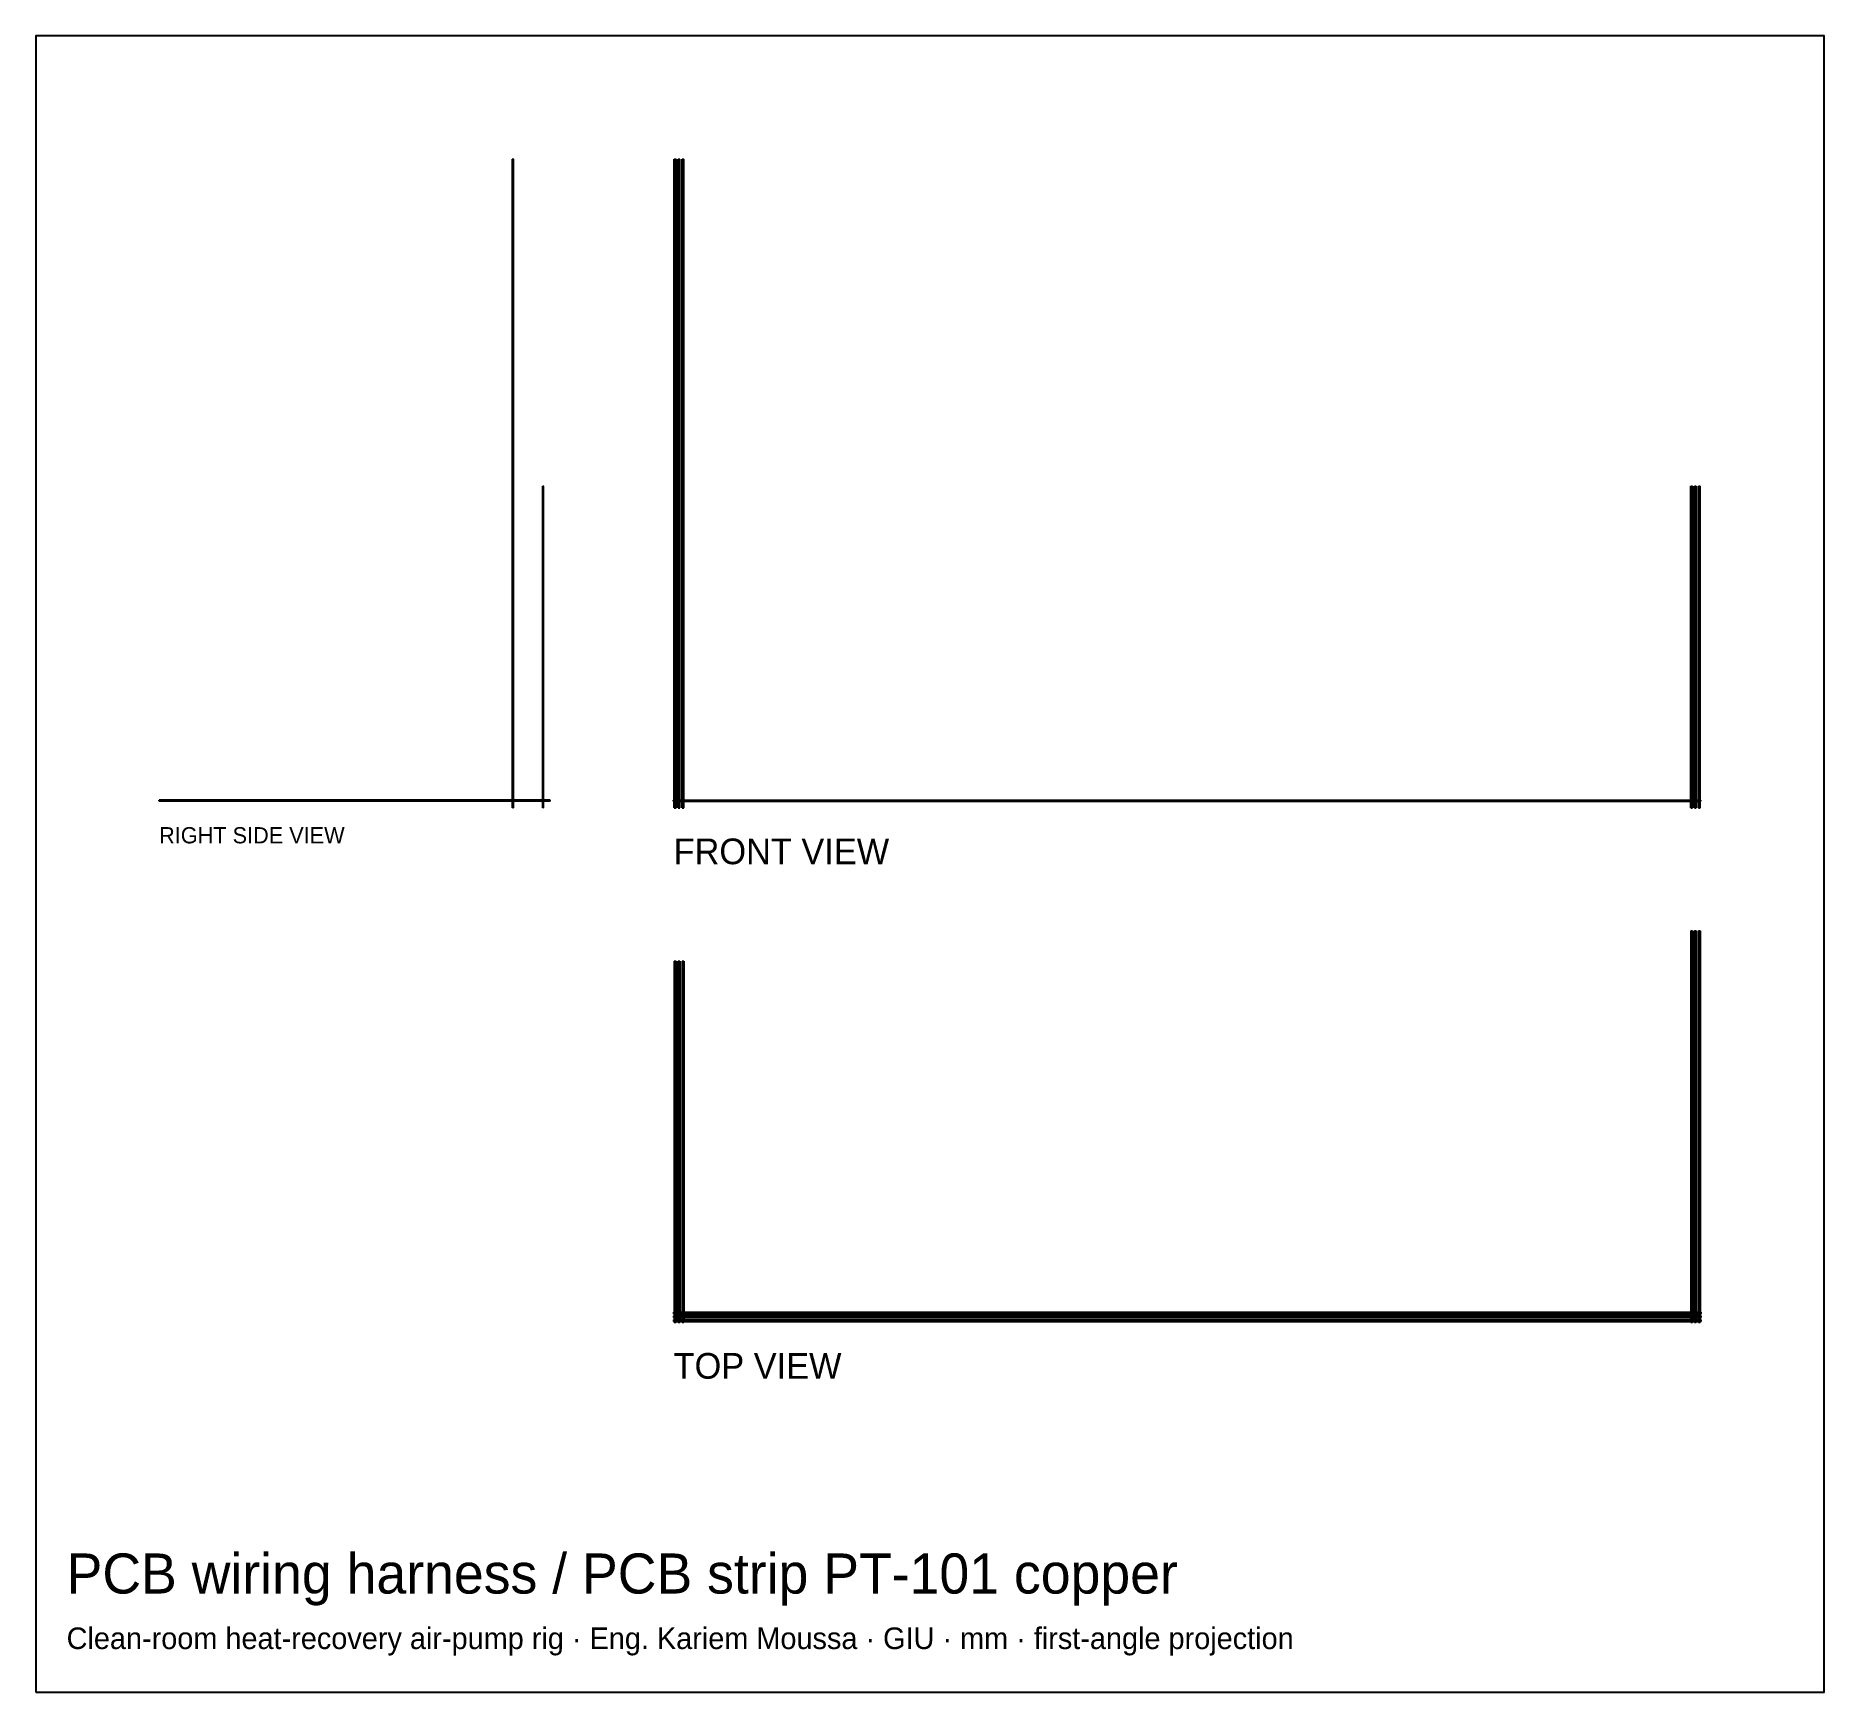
# Model space of a CAD drawing. Header units: millimetres. Extents: x -377 to 361, y -357 to 327.
import ezdxf

# ---------------------------------------------------------------- set-up
doc = ezdxf.new("R2010")
doc.units = ezdxf.units.MM
for name, color, linetype in [('BORDER', 7, 'Continuous'), ('HIDDEN', 8, 'Continuous'), ('TEXT', 5, 'Continuous'), ('VISIBLE', 7, 'Continuous')]:
    doc.layers.add(name, color=color, linetype=linetype)

msp = doc.modelspace()

# ---------------------------------------------------------------- linework, layer by layer
at = {"layer": 'BORDER'}
msp.add_lwpolyline([(-377.161, -356.64), (361.169, -356.64), (361.169, 327.169), (-377.161, 327.169)], close=True, dxfattribs=at)
at = {"layer": 'HIDDEN'}
for points in [[(-179.992, 276.25), (-180.342, 276.25)], [(-180.342, 8.51), (-180.342, 276.25)], [(-179.992, 276.25), (-180.342, 276.25)], [(-180.342, 8.51), (-180.342, 276.25)], [(-179.992, 276.25), (-180.342, 276.25)], [(-180.342, 8.51), (-180.342, 276.25)], [(-179.992, 276.25), (-180.342, 276.25)], [(-180.342, 8.51), (-180.342, 276.25)], [(-179.992, 276.25), (-180.342, 276.25)], [(-180.342, 8.51), (-180.342, 276.25)], [(-179.992, 8.51), (-179.992, 276.25)], [(-179.992, 8.51), (-179.992, 276.25)], [(-179.992, 8.51), (-179.992, 276.25)], [(-179.992, 8.51), (-179.992, 276.25)], [(-179.992, 8.51), (-179.992, 276.25)], [(-113.55, 276.25), (-112.85, 276.25)], [(-113.55, 8.51), (-113.55, 276.25)], [(-112.85, 8.51), (-112.85, 276.25)], [(-111.95, 276.25), (-111.25, 276.25)], [(-111.95, 8.51), (-111.95, 276.25)], [(-111.25, 8.51), (-111.25, 276.25)], [(-110.35, 276.25), (-109.65, 276.25)], [(-110.35, 8.51), (-110.35, 276.25)], [(-109.65, 8.51), (-109.65, 276.25)], [(-167.492, 141.25), (-167.842, 141.25)], [(-167.842, 8.51), (-167.842, 141.25)], [(-167.492, 141.25), (-167.842, 141.25)], [(-167.842, 8.51), (-167.842, 141.25)], [(-167.492, 141.25), (-167.842, 141.25)], [(-167.842, 8.51), (-167.842, 141.25)], [(-167.492, 141.25), (-167.842, 141.25)], [(-167.842, 8.51), (-167.842, 141.25)], [(-167.492, 141.25), (-167.842, 141.25)], [(-167.842, 8.51), (-167.842, 141.25)], [(-167.492, 8.51), (-167.492, 141.25)], [(-167.492, 8.51), (-167.492, 141.25)], [(-167.492, 8.51), (-167.492, 141.25)], [(-167.492, 8.51), (-167.492, 141.25)], [(-167.492, 8.51), (-167.492, 141.25)], [(306.05, 141.25), (306.75, 141.25)], [(306.05, 8.51), (306.05, 141.25)], [(306.75, 8.51), (306.75, 141.25)], [(307.65, 141.25), (308.35, 141.25)], [(307.65, 8.51), (307.65, 141.25)], [(308.35, 8.51), (308.35, 141.25)], [(309.25, 141.25), (309.95, 141.25)], [(309.25, 8.51), (309.25, 141.25)], [(309.95, 8.51), (309.95, 141.25)], [(-177.242, 11.61), (-326.242, 11.61)], [(-326.242, 11.26), (-326.242, 11.61)], [(-177.242, 11.61), (-326.242, 11.61)], [(-326.242, 11.26), (-326.242, 11.61)], [(-177.242, 11.61), (-326.242, 11.61)], [(-326.242, 11.26), (-326.242, 11.61)], [(-177.242, 11.61), (-326.242, 11.61)], [(-326.242, 11.26), (-326.242, 11.61)], [(-177.242, 11.61), (-326.242, 11.61)], [(-326.242, 11.26), (-326.242, 11.61)], [(-177.242, 11.61), (-326.242, 11.61)], [(-326.242, 11.26), (-326.242, 11.61)], [(-164.742, 11.61), (-326.242, 11.61)], [(-326.242, 11.26), (-326.242, 11.61)], [(-164.742, 11.61), (-326.242, 11.61)], [(-326.242, 11.26), (-326.242, 11.61)], [(-164.742, 11.61), (-326.242, 11.61)], [(-326.242, 11.26), (-326.242, 11.61)], [(-164.742, 11.61), (-326.242, 11.61)], [(-326.242, 11.26), (-326.242, 11.61)], [(-164.742, 11.61), (-326.242, 11.61)], [(-326.242, 11.26), (-326.242, 11.61)], [(-177.242, 11.26), (-326.242, 11.26)], [(-177.242, 11.26), (-326.242, 11.26)], [(-177.242, 11.26), (-326.242, 11.26)], [(-177.242, 11.26), (-326.242, 11.26)], [(-177.242, 11.26), (-326.242, 11.26)], [(-177.242, 11.26), (-326.242, 11.26)], [(-164.742, 11.26), (-326.242, 11.26)], [(-164.742, 11.26), (-326.242, 11.26)], [(-164.742, 11.26), (-326.242, 11.26)], [(-164.742, 11.26), (-326.242, 11.26)], [(-164.742, 11.26), (-326.242, 11.26)], [(-325.242, 11.61), (-325.942, 11.61)], [(-325.942, 11.26), (-325.942, 11.61)], [(-325.242, 11.26), (-325.942, 11.26)], [(-325.242, 11.26), (-325.242, 11.61)], [(-323.642, 11.61), (-324.342, 11.61)], [(-324.342, 11.26), (-324.342, 11.61)], [(-323.642, 11.26), (-324.342, 11.26)], [(-323.642, 11.26), (-323.642, 11.61)], [(-322.042, 11.61), (-322.742, 11.61)], [(-322.742, 11.26), (-322.742, 11.61)], [(-322.042, 11.26), (-322.742, 11.26)], [(-322.042, 11.26), (-322.042, 11.61)], [(-180.342, 11.26), (-180.342, 11.61)], [(-179.992, 8.51), (-180.342, 8.51)], [(-179.992, 8.51), (-180.342, 8.51)], [(-179.992, 8.51), (-180.342, 8.51)], [(-179.992, 8.51), (-180.342, 8.51)], [(-179.992, 8.51), (-180.342, 8.51)], [(-179.992, 11.26), (-179.992, 11.61)], [(-177.242, 11.26), (-177.242, 11.61)], [(-177.242, 11.26), (-177.242, 11.61)], [(-177.242, 11.26), (-177.242, 11.61)], [(-177.242, 11.26), (-177.242, 11.61)], [(-177.242, 11.26), (-177.242, 11.61)], [(-177.242, 11.26), (-177.242, 11.61)], [(-167.492, 8.51), (-167.842, 8.51)], [(-167.492, 8.51), (-167.842, 8.51)], [(-167.492, 8.51), (-167.842, 8.51)], [(-167.492, 8.51), (-167.842, 8.51)], [(-167.492, 8.51), (-167.842, 8.51)], [(-164.742, 11.26), (-164.742, 11.61)], [(-164.742, 11.26), (-164.742, 11.61)], [(-164.742, 11.26), (-164.742, 11.61)], [(-164.742, 11.26), (-164.742, 11.61)], [(-164.742, 11.26), (-164.742, 11.61)], [(-113.85, 11.61), (310.25, 11.61)], [(-113.85, 11.61), (310.25, 11.61)], [(-113.85, 11.26), (-113.85, 11.61)], [(-113.85, 11.26), (-113.85, 11.61)], [(-113.85, 11.61), (310.25, 11.61)], [(-113.85, 11.61), (310.25, 11.61)], [(-113.85, 11.26), (-113.85, 11.61)], [(-113.85, 11.26), (-113.85, 11.61)], [(-113.85, 11.61), (310.25, 11.61)], [(-113.85, 11.26), (-113.85, 11.61)], [(-113.85, 11.26), (310.25, 11.26)], [(-113.85, 11.26), (310.25, 11.26)], [(-113.85, 11.26), (310.25, 11.26)], [(-113.85, 11.26), (310.25, 11.26)], [(-113.85, 11.26), (310.25, 11.26)], [(-113.55, 11.26), (-113.55, 11.61)], [(-113.55, 11.61), (-112.85, 11.61)], [(-113.55, 11.26), (-113.55, 11.61)], [(-113.55, 11.26), (-112.85, 11.26)], [(-113.55, 8.51), (-112.85, 8.51)], [(-112.85, 11.26), (-112.85, 11.61)], [(-112.85, 11.26), (-112.85, 11.61)], [(-111.95, 11.26), (-111.95, 11.61)], [(-111.95, 11.61), (-111.25, 11.61)], [(-111.95, 11.26), (-111.95, 11.61)], [(-111.95, 11.26), (-111.25, 11.26)], [(-111.95, 8.51), (-111.25, 8.51)], [(-111.25, 11.26), (-111.25, 11.61)], [(-111.25, 11.26), (-111.25, 11.61)], [(-110.35, 11.26), (-110.35, 11.61)], [(-110.35, 11.61), (-109.65, 11.61)], [(-110.35, 11.26), (-110.35, 11.61)], [(-110.35, 11.26), (-109.65, 11.26)], [(-110.35, 8.51), (-109.65, 8.51)], [(-109.65, 11.26), (-109.65, 11.61)], [(-109.65, 11.26), (-109.65, 11.61)], [(306.05, 11.61), (306.75, 11.61)], [(306.05, 11.26), (306.05, 11.61)], [(306.05, 11.26), (306.05, 11.61)], [(306.05, 11.26), (306.75, 11.26)], [(306.05, 8.51), (306.75, 8.51)], [(306.75, 11.26), (306.75, 11.61)], [(306.75, 11.26), (306.75, 11.61)], [(307.65, 11.61), (308.35, 11.61)], [(307.65, 11.26), (307.65, 11.61)], [(307.65, 11.26), (307.65, 11.61)], [(307.65, 11.26), (308.35, 11.26)], [(307.65, 8.51), (308.35, 8.51)], [(308.35, 11.26), (308.35, 11.61)], [(308.35, 11.26), (308.35, 11.61)], [(309.25, 11.61), (309.95, 11.61)], [(309.25, 11.26), (309.25, 11.61)], [(309.25, 11.26), (309.25, 11.61)], [(309.25, 11.26), (309.95, 11.26)], [(309.25, 8.51), (309.95, 8.51)], [(309.95, 11.26), (309.95, 11.61)], [(309.95, 11.26), (309.95, 11.61)], [(310.25, 11.26), (310.25, 11.61)], [(310.25, 11.26), (310.25, 11.61)], [(310.25, 11.26), (310.25, 11.61)], [(310.25, 11.26), (310.25, 11.61)], [(310.25, 11.26), (310.25, 11.61)], [(306.05, -42.382), (306.75, -42.382)], [(306.05, -42.382), (306.05, -203.882)], [(306.75, -42.382), (306.75, -203.882)], [(307.65, -42.382), (308.35, -42.382)], [(307.65, -42.382), (307.65, -203.882)], [(308.35, -42.382), (308.35, -203.882)], [(309.25, -42.382), (309.95, -42.382)], [(309.25, -42.382), (309.25, -203.882)], [(309.95, -42.382), (309.95, -203.882)], [(306.05, -45.132), (306.75, -45.132)], [(306.05, -45.132), (306.05, -45.482)], [(306.05, -45.482), (306.75, -45.482)], [(306.75, -45.132), (306.75, -45.482)], [(307.65, -45.132), (308.35, -45.132)], [(307.65, -45.132), (307.65, -45.482)], [(307.65, -45.482), (308.35, -45.482)], [(308.35, -45.132), (308.35, -45.482)], [(309.25, -45.132), (309.95, -45.132)], [(309.25, -45.132), (309.25, -45.482)], [(309.25, -45.482), (309.95, -45.482)], [(309.95, -45.132), (309.95, -45.482)], [(-113.55, -54.882), (-112.85, -54.882)], [(-113.55, -54.882), (-113.55, -203.882)], [(-113.55, -57.632), (-112.85, -57.632)], [(-113.55, -57.632), (-113.55, -57.982)], [(-113.55, -57.982), (-112.85, -57.982)], [(-112.85, -54.882), (-112.85, -203.882)], [(-112.85, -57.632), (-112.85, -57.982)], [(-111.95, -54.882), (-111.25, -54.882)], [(-111.95, -54.882), (-111.95, -203.882)], [(-111.95, -57.632), (-111.25, -57.632)], [(-111.95, -57.632), (-111.95, -57.982)], [(-111.95, -57.982), (-111.25, -57.982)], [(-111.25, -54.882), (-111.25, -203.882)], [(-111.25, -57.632), (-111.25, -57.982)], [(-110.35, -54.882), (-109.65, -54.882)], [(-110.35, -54.882), (-110.35, -203.882)], [(-110.35, -57.632), (-109.65, -57.632)], [(-110.35, -57.632), (-110.35, -57.982)], [(-110.35, -57.982), (-109.65, -57.982)], [(-109.65, -54.882), (-109.65, -203.882)], [(-109.65, -57.632), (-109.65, -57.982)], [(-113.85, -199.682), (310.25, -199.682)], [(-113.85, -199.682), (-113.85, -200.382)], [(-113.85, -200.382), (310.25, -200.382)], [(-113.85, -201.282), (310.25, -201.282)], [(-113.85, -201.282), (-113.85, -201.982)], [(-113.85, -201.982), (310.25, -201.982)], [(-113.85, -202.882), (310.25, -202.882)], [(-113.85, -202.882), (-113.85, -203.582)], [(-113.85, -203.582), (310.25, -203.582)], [(-113.55, -203.882), (-112.85, -203.882)], [(-111.95, -203.882), (-111.25, -203.882)], [(-110.35, -203.882), (-109.65, -203.882)], [(306.05, -203.882), (306.75, -203.882)], [(307.65, -203.882), (308.35, -203.882)], [(309.25, -203.882), (309.95, -203.882)], [(310.25, -199.682), (310.25, -200.382)], [(310.25, -201.282), (310.25, -201.982)], [(310.25, -202.882), (310.25, -203.582)]]:
    msp.add_lwpolyline(points, dxfattribs=at)
at = {"layer": 'VISIBLE'}
for points in [[(-179.992, 276.25), (-180.342, 276.25)], [(-180.342, 11.61), (-180.342, 276.25)], [(-179.992, 11.61), (-179.992, 276.25)], [(-113.55, 276.25), (-112.85, 276.25)], [(-113.55, 11.61), (-113.55, 276.25)], [(-112.85, 11.61), (-112.85, 276.25)], [(-111.95, 276.25), (-111.25, 276.25)], [(-111.95, 11.61), (-111.95, 276.25)], [(-111.25, 11.61), (-111.25, 276.25)], [(-110.35, 276.25), (-109.65, 276.25)], [(-110.35, 11.61), (-110.35, 276.25)], [(-109.65, 11.61), (-109.65, 276.25)], [(-167.492, 141.25), (-167.842, 141.25)], [(-167.842, 8.51), (-167.842, 141.25)], [(-167.492, 8.51), (-167.492, 141.25)], [(306.05, 141.25), (306.75, 141.25)], [(306.05, 11.61), (306.05, 141.25)], [(306.75, 11.61), (306.75, 141.25)], [(307.65, 141.25), (308.35, 141.25)], [(307.65, 11.61), (307.65, 141.25)], [(308.35, 11.61), (308.35, 141.25)], [(309.25, 141.25), (309.95, 141.25)], [(309.25, 11.61), (309.25, 141.25)], [(309.95, 11.61), (309.95, 141.25)], [(-164.742, 11.61), (-326.242, 11.61)], [(-326.242, 11.26), (-326.242, 11.61)], [(-164.742, 11.26), (-326.242, 11.26)], [(-325.242, 11.61), (-325.942, 11.61)], [(-325.942, 11.26), (-325.942, 11.61)], [(-325.242, 11.26), (-325.942, 11.26)], [(-325.242, 11.26), (-325.242, 11.61)], [(-323.642, 11.61), (-324.342, 11.61)], [(-324.342, 11.26), (-324.342, 11.61)], [(-323.642, 11.26), (-324.342, 11.26)], [(-323.642, 11.26), (-323.642, 11.61)], [(-322.042, 11.61), (-322.742, 11.61)], [(-322.742, 11.26), (-322.742, 11.61)], [(-322.042, 11.26), (-322.742, 11.26)], [(-322.042, 11.26), (-322.042, 11.61)], [(-180.342, 8.51), (-180.342, 11.26)], [(-179.992, 8.51), (-180.342, 8.51)], [(-179.992, 8.51), (-179.992, 11.26)], [(-167.492, 8.51), (-167.842, 8.51)], [(-164.742, 11.26), (-164.742, 11.61)], [(-113.85, 11.61), (310.25, 11.61)], [(-113.85, 11.26), (-113.85, 11.61)], [(-113.85, 11.26), (310.25, 11.26)], [(-113.55, 11.61), (-112.85, 11.61)], [(-113.55, 11.26), (-113.55, 11.61)], [(-113.55, 8.51), (-113.55, 11.26)], [(-113.55, 11.26), (-112.85, 11.26)], [(-113.55, 8.51), (-112.85, 8.51)], [(-112.85, 11.26), (-112.85, 11.61)], [(-112.85, 8.51), (-112.85, 11.26)], [(-111.95, 11.61), (-111.25, 11.61)], [(-111.95, 11.26), (-111.95, 11.61)], [(-111.95, 8.51), (-111.95, 11.26)], [(-111.95, 11.26), (-111.25, 11.26)], [(-111.95, 8.51), (-111.25, 8.51)], [(-111.25, 11.26), (-111.25, 11.61)], [(-111.25, 8.51), (-111.25, 11.26)], [(-110.35, 11.61), (-109.65, 11.61)], [(-110.35, 11.26), (-110.35, 11.61)], [(-110.35, 8.51), (-110.35, 11.26)], [(-110.35, 11.26), (-109.65, 11.26)], [(-110.35, 8.51), (-109.65, 8.51)], [(-109.65, 11.26), (-109.65, 11.61)], [(-109.65, 8.51), (-109.65, 11.26)], [(306.05, 11.61), (306.75, 11.61)], [(306.05, 11.26), (306.05, 11.61)], [(306.05, 11.26), (306.75, 11.26)], [(306.05, 8.51), (306.05, 11.26)], [(306.05, 8.51), (306.75, 8.51)], [(306.75, 11.26), (306.75, 11.61)], [(306.75, 8.51), (306.75, 11.26)], [(307.65, 11.61), (308.35, 11.61)], [(307.65, 11.26), (307.65, 11.61)], [(307.65, 11.26), (308.35, 11.26)], [(307.65, 8.51), (307.65, 11.26)], [(307.65, 8.51), (308.35, 8.51)], [(308.35, 11.26), (308.35, 11.61)], [(308.35, 8.51), (308.35, 11.26)], [(309.25, 11.61), (309.95, 11.61)], [(309.25, 11.26), (309.25, 11.61)], [(309.25, 11.26), (309.95, 11.26)], [(309.25, 8.51), (309.25, 11.26)], [(309.25, 8.51), (309.95, 8.51)], [(309.95, 11.26), (309.95, 11.61)], [(309.95, 8.51), (309.95, 11.26)], [(310.25, 11.26), (310.25, 11.61)], [(306.05, -42.382), (306.75, -42.382)], [(306.05, -42.382), (306.05, -203.882)], [(306.75, -42.382), (306.75, -203.882)], [(307.65, -42.382), (308.35, -42.382)], [(307.65, -42.382), (307.65, -203.882)], [(308.35, -42.382), (308.35, -203.882)], [(309.25, -42.382), (309.95, -42.382)], [(309.25, -42.382), (309.25, -203.882)], [(309.95, -42.382), (309.95, -203.882)], [(306.05, -45.132), (306.75, -45.132)], [(306.05, -45.132), (306.05, -45.482)], [(306.05, -45.482), (306.75, -45.482)], [(306.75, -45.132), (306.75, -45.482)], [(307.65, -45.132), (308.35, -45.132)], [(307.65, -45.132), (307.65, -45.482)], [(307.65, -45.482), (308.35, -45.482)], [(308.35, -45.132), (308.35, -45.482)], [(309.25, -45.132), (309.95, -45.132)], [(309.25, -45.132), (309.25, -45.482)], [(309.25, -45.482), (309.95, -45.482)], [(309.95, -45.132), (309.95, -45.482)], [(-113.55, -54.882), (-112.85, -54.882)], [(-113.55, -54.882), (-113.55, -203.882)], [(-113.55, -57.632), (-112.85, -57.632)], [(-113.55, -57.632), (-113.55, -57.982)], [(-113.55, -57.982), (-112.85, -57.982)], [(-112.85, -54.882), (-112.85, -203.882)], [(-112.85, -57.632), (-112.85, -57.982)], [(-111.95, -54.882), (-111.25, -54.882)], [(-111.95, -54.882), (-111.95, -203.882)], [(-111.95, -57.632), (-111.25, -57.632)], [(-111.95, -57.632), (-111.95, -57.982)], [(-111.95, -57.982), (-111.25, -57.982)], [(-111.25, -54.882), (-111.25, -203.882)], [(-111.25, -57.632), (-111.25, -57.982)], [(-110.35, -54.882), (-109.65, -54.882)], [(-110.35, -54.882), (-110.35, -203.882)], [(-110.35, -57.632), (-109.65, -57.632)], [(-110.35, -57.632), (-110.35, -57.982)], [(-110.35, -57.982), (-109.65, -57.982)], [(-109.65, -54.882), (-109.65, -203.882)], [(-109.65, -57.632), (-109.65, -57.982)], [(-113.85, -199.682), (310.25, -199.682)], [(-113.85, -199.682), (-113.85, -200.382)], [(-113.85, -200.382), (310.25, -200.382)], [(-113.85, -201.282), (310.25, -201.282)], [(-113.85, -201.282), (-113.85, -201.982)], [(-113.85, -201.982), (310.25, -201.982)], [(-113.85, -202.882), (310.25, -202.882)], [(-113.85, -202.882), (-113.85, -203.582)], [(-113.85, -203.582), (310.25, -203.582)], [(-113.55, -203.882), (-112.85, -203.882)], [(-111.95, -203.882), (-111.25, -203.882)], [(-110.35, -203.882), (-109.65, -203.882)], [(306.05, -203.882), (306.75, -203.882)], [(307.65, -203.882), (308.35, -203.882)], [(309.25, -203.882), (309.95, -203.882)], [(310.25, -199.682), (310.25, -200.382)], [(310.25, -201.282), (310.25, -201.982)], [(310.25, -202.882), (310.25, -203.582)]]:
    msp.add_lwpolyline(points, dxfattribs=at)

# ---------------------------------------------------------------- texts
at = {"layer": 'TEXT'}
for s, height, p in [('RIGHT SIDE VIEW', 6.6935, (-326.242, -6.216)), ('FRONT VIEW', 10.6025, (-113.85, -14.815)), ('TOP VIEW', 10.6025, (-113.85, -227.207)), ('PCB wiring harness / PCB strip PT-101 copper', 16.54879, (-364.432, -315.905)), ('Clean-room heat-recovery air-pump rig · Eng. Kariem Moussa · GIU · mm · first-angle projection', 8.91089, (-364.432, -338.818))]:
    msp.add_text(s, height=height, dxfattribs=at).set_placement(p)

doc.saveas('drawing.dxf')
